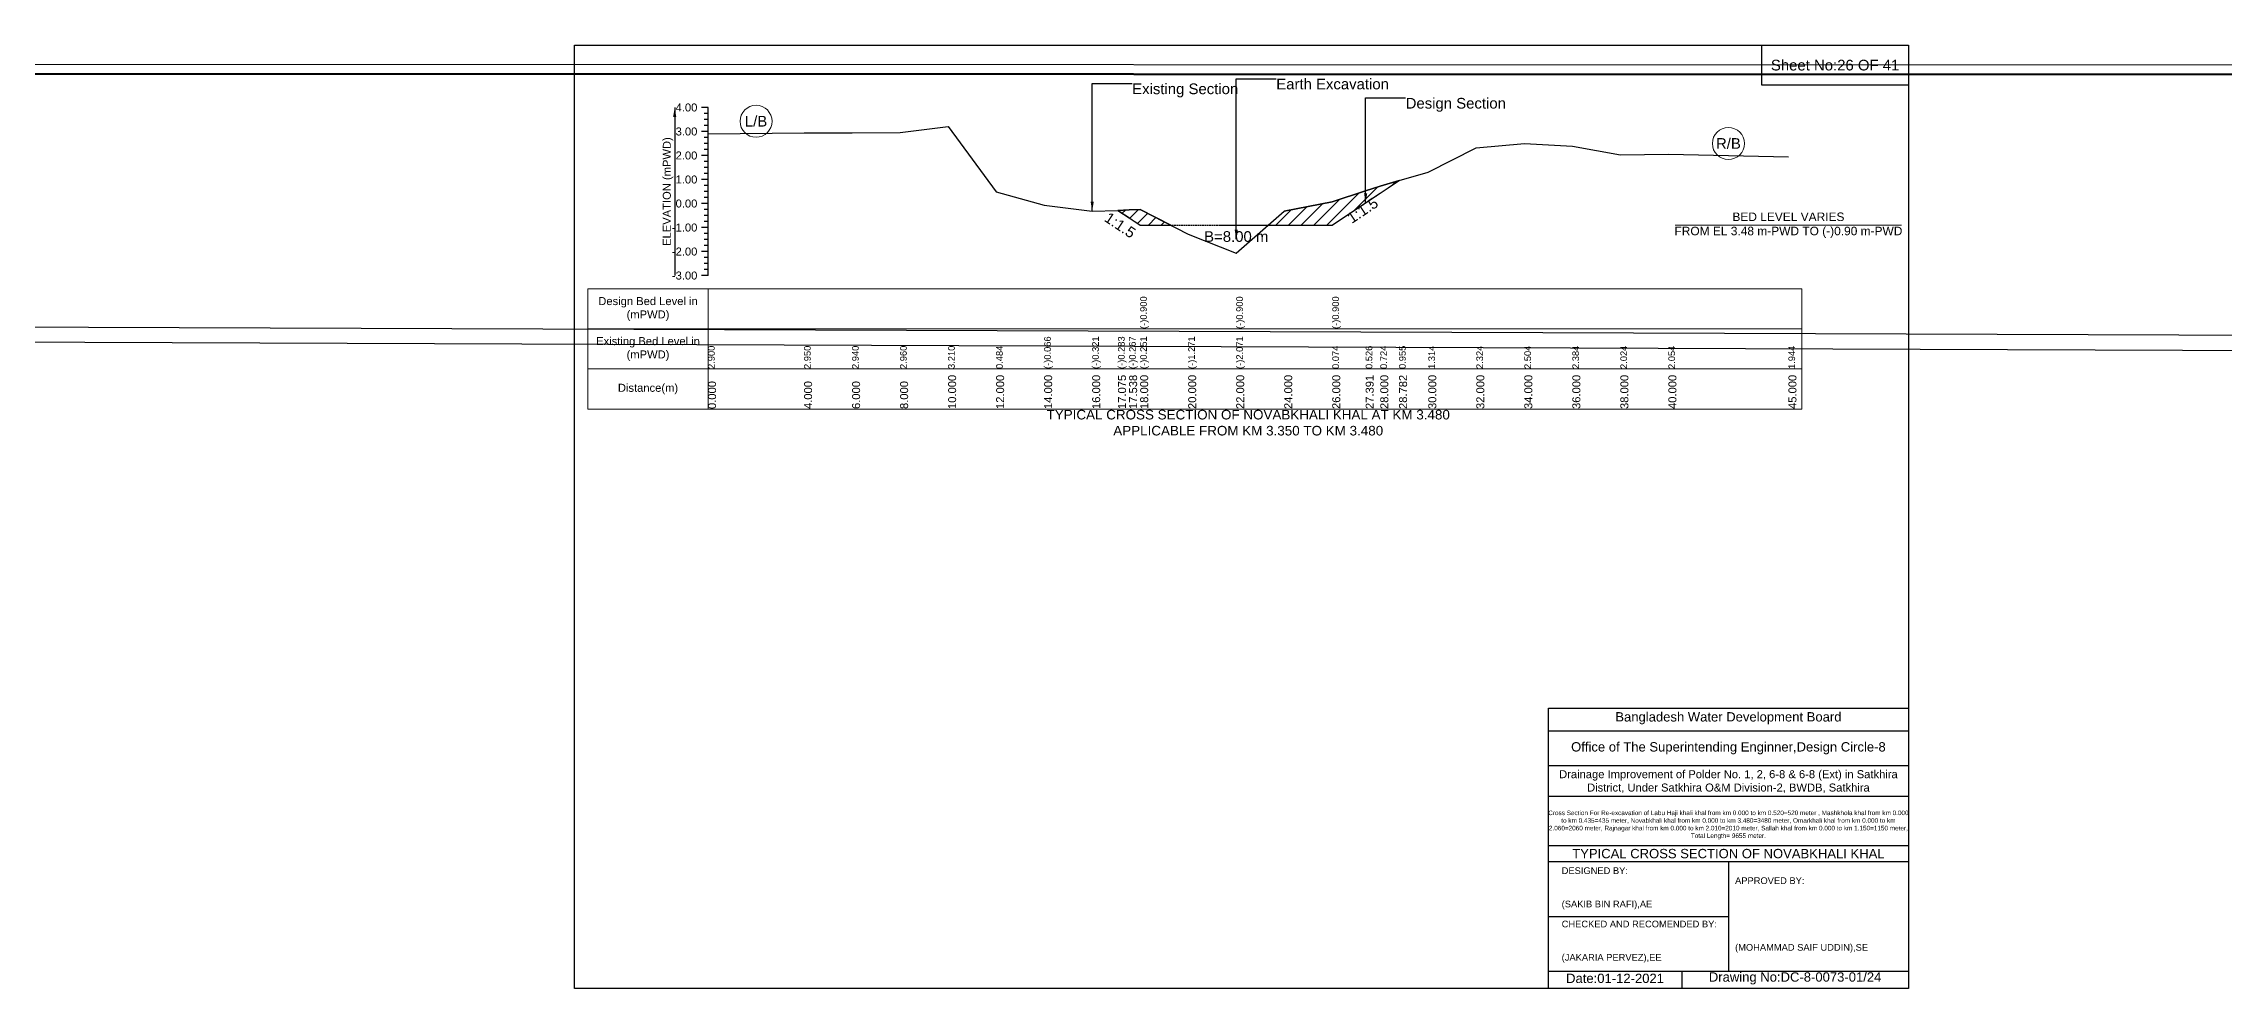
# Model space of a CAD drawing. Header units: inches. Extents: x 0 to 506000, y -4242 to 7.
# Drawn here: x 347611 to 357417, y -4242 to 7 of the extents above; entities that cross this region are included whole.
import ezdxf

# ---------------------------------------------------------------- set-up
doc = ezdxf.new("R2010")
doc.units = ezdxf.units.IN
doc.header["$LTSCALE"] = 7
doc.header["$MEASUREMENT"] = 0
doc.linetypes.add('DASHED', pattern=[0.75, 0.5, -0.25])
for name, color, linetype, lineweight in [('Cross section Data Border', 7, 'Continuous', 9), ('Cross Section Labels', 7, 'Continuous', 9), ('Design_Bed_Level for Xsection', 7, 'DASHED', 25), ('Existing_Bed_Level for Xsection', 7, 'Continuous', 25), ('Long Section Labels', 7, 'Continuous', 9)]:
    doc.layers.add(name, color=color, linetype=linetype, lineweight=lineweight)
doc.styles.get("Standard").update_dxf_attribs({"font": 'arial.ttf'})
doc.dimstyles.get("Standard").update_dxf_attribs({"dimtxt": 0.18, "dimasz": 0.18, "dimexe": 0.18, "dimexo": 0.0625, "dimgap": 0.09, "dimtad": 0, "dimtih": 1, "dimtoh": 1, "dimdec": 4, "dimzin": 0, "dimdsep": 46, "dimtxsty": 'Standard', "dimcen": 0.09, "dimadec": 0, "dimazin": 0, "dimtfac": 1, "dimtdec": 4, "dimtofl": 0, "dimtmove": 0, "dimatfit": 3, "dimfxl": 1, "dimtolj": 1, "dimtzin": 0, "dimarcsym": 0})

msp = doc.modelspace()

# ---------------------------------------------------------------- hatches: boundary and pattern name
at = {"layer": 'Existing_Bed_Level for Xsection'}
h = msp.add_hatch(dxfattribs=at)
h.set_pattern_fill('ANSI31', color=256, scale=324, style=0)
h.paths.add_polyline_path([(353120.5, -809.5), (353192, -809.5), (353408, -809.5), (353558.2, -709.4), (353624, -665.5), (353708.5, -609.2), (353624, -634.1), (353558.2, -655.5), (353408, -704.3), (353192, -747)])
h = msp.add_hatch(dxfattribs=at)
h.set_pattern_fill('ANSI31', color=256, scale=324, style=0)
h.paths.add_polyline_path([(352444.1, -742.9), (352494.1, -776.2), (352544, -809.5), (352681.4, -809.5), (352544, -739.4), (352494.1, -741.2)])

# ---------------------------------------------------------------- linework, layer by layer
for points in [[(350000, 0), (356000, 0), (356000, -4242), (350000, -4242)], [(355340, 0), (356000, 0), (356000, -180), (355340, -180)]]:
    msp.add_lwpolyline(points, close=True)
for points in [[(354380, -4242), (354380, -2982), (356000, -2982)], [(354380, -3084), (356000, -3084)], [(354380, -3240), (356000, -3240)], [(354380, -3378), (356000, -3378)], [(354380, -3600), (356000, -3600)], [(354380, -3672), (356000, -3672)], [(355190, -3672), (355190, -4164)], [(354380, -3918), (355190, -3918)], [(354380, -4164), (356000, -4164)], [(354980, -4164), (354980, -4242)]]:
    msp.add_lwpolyline(points)
at = {"layer": 'Cross section Data Border'}
msp.add_lwpolyline([(350060, -1096.3), (355520, -1096.3), (355520, -1636.3), (350060, -1636.3)], close=True, dxfattribs=at)
for points in [[(350600, -1096.3), (350600, -1636.3)], [(350060, -1276.3), (355520, -1276.3)], [(350060, -1456.3), (355520, -1456.3)]]:
    msp.add_lwpolyline(points, dxfattribs=at)
at = {"layer": 'Cross Section Labels'}
msp.add_lwpolyline([(354951, -809.5), (355969, -809.5)], dxfattribs=at)
for centre in [(350816, -342.4), (355190, -442.4)]:
    msp.add_circle(centre, 72, dxfattribs=at)
at = {"layer": 'Design_Bed_Level for Xsection'}
msp.add_lwpolyline([(352444.1, -742.9), (352494.1, -776.2), (352544, -809.5), (352976, -809.5), (353408, -809.5), (353558.2, -709.4), (353708.5, -609.2)], dxfattribs=at)
at = {"layer": 'Existing_Bed_Level for Xsection'}
for points in [[(350600, -280.3), (350570, -280.3)], [(350600, -1036.3), (350600, -928.3), (350600, -820.3), (350600, -712.3), (350600, -604.3), (350600, -496.3), (350600, -388.3), (350600, -280.3)], [(350600, -388.3), (350570, -388.3)], [(350600, -307.3), (350582, -307.3)], [(350600, -334.3), (350582, -334.3)], [(350600, -361.3), (350582, -361.3)], [(350600, -399.1), (351032, -393.7), (351248, -394.8), (351464, -392.7), (351680, -365.7), (351896, -660.1), (352112, -719.5), (352328, -747), (352444.1, -742.9), (352494.1, -741.2), (352544, -739.4), (352544, -739.4), (352760, -849.6), (352976, -936), (352976, -936), (353192, -747), (353408, -704.3), (353408, -704.3), (353558.2, -655.5), (353624, -634.1), (353708.5, -609.2), (353840, -570.4), (354056, -461.3), (354272, -441.9), (354488, -454.9), (354704, -493.7), (354920, -490.5), (355460, -502.4)], [(350600, -415.3), (350582, -415.3)], [(350600, -442.3), (350582, -442.3)], [(350600, -469.3), (350582, -469.3)], [(350600, -496.3), (350570, -496.3)], [(350600, -523.3), (350582, -523.3)], [(350600, -550.3), (350582, -550.3)], [(350600, -577.3), (350582, -577.3)], [(350600, -604.3), (350570, -604.3)], [(350600, -631.3), (350582, -631.3)], [(350600, -658.3), (350582, -658.3)], [(350600, -685.3), (350582, -685.3)], [(350600, -712.3), (350570, -712.3)], [(350600, -739.3), (350582, -739.3)], [(350600, -766.3), (350582, -766.3)], [(350600, -820.3), (350570, -820.3)], [(350600, -793.3), (350582, -793.3)], [(350600, -847.3), (350582, -847.3)], [(350600, -874.3), (350582, -874.3)], [(350600, -928.3), (350570, -928.3)], [(350600, -901.3), (350582, -901.3)], [(350600, -955.3), (350582, -955.3)], [(350600, -1036.3), (350570, -1036.3)], [(350600, -982.3), (350582, -982.3)], [(350600, -1009.3), (350582, -1009.3)]]:
    msp.add_lwpolyline(points, dxfattribs=at)
for points in [[(353120.5, -809.5), (353192, -809.5), (353408, -809.5), (353408, -809.5), (353558.2, -709.4), (353624, -665.5), (353708.5, -609.2), (353624, -634.1), (353558.2, -655.5), (353408, -704.3), (353408, -704.3), (353192, -747)], [(352444.1, -742.9), (352444.1, -742.9), (352494.1, -776.2), (352544, -809.5), (352544, -809.5), (352681.4, -809.5), (352544, -739.4), (352544, -739.4), (352494.1, -741.2), (352444.1, -742.9)]]:
    msp.add_lwpolyline(points, close=True, dxfattribs=at)

# ---------------------------------------------------------------- texts
at = {"attachment_point": 5}
for s, insert, char_height in [('Sheet No:26 OF 41', (355670, -90), 48), ('Bangladesh Water Development Board', (355190, -3027), 42), ('Office of The Superintending Enginner,Design Circle-8', (355190, -3162), 42)]:
    msp.add_mtext(s, dxfattribs=dict(at, insert=insert, char_height=char_height))
for s, insert, char_height, width, attachment_point in [('Drainage Improvement of Polder No. 1, 2, 6-8 & 6-8 (Ext) in Satkhira District, Under Satkhira O&M Division-2, BWDB, Satkhira', (355190, -3312), 36, 1680, 5), ('Cross Section For Re-excavation of Labu Haji khali khal from km 0.000 to km 0.520=520 meter , Mashkhola khal from km 0.000 to km 0.435=435 meter, Novabkhali khal from km 0.000 to km 3.480=3480 meter, Omarkhali khal from km 0.000 to km 2.060=2060 meter, Rajnagar khal from km 0.000 to km 2.010=2010 meter, Sallah khal from km 0.000 to km 1.150=1150 meter, Total Length= 9655 meter. ', (355190, -3507), 20.5611, 1620, 5), ('TYPICAL CROSS SECTION OF NOVABKHALI KHAL', (355190, -3636), 42, 1680, 5), ('DESIGNED BY:^J^J^J(SAKIB BIN RAFI),AE', (354440, -3792), 30, 840, 4), ('APPROVED BY:^J^J^J^J^J^J(MOHAMMAD SAIF UDDIN),SE', (355220, -3912), 30, 840, 4), ('CHECKED AND RECOMENDED BY:^J^J^J(JAKARIA PERVEZ),EE', (354440, -4032), 30, 840, 4), ('Date:01-12-2021', (354680, -4197), 42, 840, 5), ('Drawing No:DC-8-0073-01/24', (355490, -4197), 42, 1320, 5)]:
    msp.add_mtext(s, dxfattribs=dict(insert=insert, char_height=char_height, width=width, attachment_point=attachment_point))
at = {"layer": 'Cross section Data Border', "char_height": 36, "width": 480, "attachment_point": 5}
for s, insert in [('Design Bed Level in (mPWD)', (350330, -1186.3)), ('Existing Bed Level in (mPWD)', (350330, -1366.3)), ('Distance(m)', (350330, -1546.3))]:
    msp.add_mtext(s, dxfattribs=dict(at, insert=insert))
at = {"layer": 'Cross Section Labels'}
for s, insert, char_height, attachment_point in [('Existing Section', (352508, -172.3), 48, 1), ('Earth Excavation', (353156, -150.7), 48, 1), ('Design Section', (353738.2, -237.1), 48, 1), ('L/B', (350816, -342.4), 48, 5), ('R/B', (355190, -442.4), 48, 5), ('BED LEVEL VARIES ^JFROM EL 3.48 m-PWD TO (-)0.90 m-PWD', (355460, -809.5), 38.4, 5), ('B=8.00 m', (352976, -836.5), 48, 2), ('TYPICAL CROSS SECTION OF NOVABKHALI KHAL AT KM 3.480^JAPPLICABLE FROM KM 3.350 TO KM 3.480', (353030, -1698), 43.2, 5)]:
    msp.add_mtext(s, dxfattribs=dict(at, insert=insert, char_height=char_height, attachment_point=attachment_point))
at = {"layer": 'Cross Section Labels', "char_height": 48, "attachment_point": 2}
for insert, rotation in [((353531.2, -722.9), 33.69007), ((352467.1, -789.7), 326.30993)]:
    msp.add_mtext('1:1.5', dxfattribs=dict(at, insert=insert, rotation=rotation))
at = {"layer": 'Existing_Bed_Level for Xsection', "char_height": 36, "attachment_point": 6}
for s, insert in [('4.00', (350552, -280.3)), ('3.00', (350552, -388.3)), ('2.00', (350552, -496.3)), ('1.00', (350552, -604.3)), ('0.00', (350552, -712.3)), ('-1.00', (350552, -820.3)), ('-2.00', (350552, -928.3)), ('-3.00', (350552, -1036.3))]:
    msp.add_mtext(s, dxfattribs=dict(at, insert=insert))
at = {"layer": 'Existing_Bed_Level for Xsection', "insert": (350420, -658.3), "char_height": 36, "attachment_point": 5, "rotation": 90}
msp.add_mtext('ELEVATION (mPWD)', dxfattribs=at)
at = {"layer": 'Long Section Labels', "attachment_point": 1, "rotation": 90}
for s, insert, char_height in [('(-)0.900', (352544, -1276.3), 30), ('(-)0.900', (352976, -1276.3), 30), ('(-)0.900', (353408, -1276.3), 30), ('2.900', (350600, -1456.3), 30), ('2.950', (351032, -1456.3), 30), ('2.940', (351248, -1456.3), 30), ('2.960', (351464, -1456.3), 30), ('3.210', (351680, -1456.3), 30), ('0.484', (351896, -1456.3), 30), ('(-)0.066', (352112, -1456.3), 30), ('(-)0.321', (352328, -1456.3), 30), ('(-)0.321', (352328, -1456.3), 30), ('(-)0.283', (352444.1, -1456.3), 30), ('(-)0.267', (352494.1, -1456.3), 30), ('(-)0.251', (352544, -1456.3), 30), ('(-)0.251', (352544, -1456.3), 30), ('(-)0.251', (352544, -1456.3), 30), ('(-)1.271', (352760, -1456.3), 30), ('(-)2.071', (352976, -1456.3), 30), ('(-)2.071', (352976, -1456.3), 30), ('(-)2.071', (352976, -1456.3), 30), ('0.074', (353408, -1456.3), 30), ('0.074', (353408, -1456.3), 30), ('0.074', (353408, -1456.3), 30), ('0.526', (353558.2, -1456.3), 30), ('0.724', (353624, -1456.3), 30), ('0.955', (353708.5, -1456.3), 30), ('1.314', (353840, -1456.3), 30), ('2.324', (354056, -1456.3), 30), ('2.504', (354272, -1456.3), 30), ('2.384', (354488, -1456.3), 30), ('2.024', (354704, -1456.3), 30), ('2.054', (354920, -1456.3), 30), ('1.944', (355460, -1456.3), 30), ('0.000', (350600, -1636.3), 36), ('4.000', (351032, -1636.3), 36), ('6.000', (351248, -1636.3), 36), ('8.000', (351464, -1636.3), 36), ('10.000', (351680, -1636.3), 36), ('12.000', (351896, -1636.3), 36), ('14.000', (352112, -1636.3), 36), ('16.000', (352328, -1636.3), 36), ('17.075', (352444.1, -1636.3), 36), ('17.538', (352494.1, -1636.3), 36), ('18.000', (352544, -1636.3), 36), ('18.000', (352544, -1636.3), 36), ('18.000', (352544, -1636.3), 36), ('20.000', (352760, -1636.3), 36), ('22.000', (352976, -1636.3), 36), ('22.000', (352976, -1636.3), 36), ('22.000', (352976, -1636.3), 36), ('24.000', (353192, -1636.3), 36), ('26.000', (353408, -1636.3), 36), ('26.000', (353408, -1636.3), 36), ('26.000', (353408, -1636.3), 36), ('27.391', (353558.2, -1636.3), 36), ('28.000', (353624, -1636.3), 36), ('28.782', (353708.5, -1636.3), 36), ('30.000', (353840, -1636.3), 36), ('32.000', (354056, -1636.3), 36), ('34.000', (354272, -1636.3), 36), ('36.000', (354488, -1636.3), 36), ('38.000', (354704, -1636.3), 36), ('40.000', (354920, -1636.3), 36), ('45.000', (355460, -1636.3), 36)]:
    msp.add_mtext(s, dxfattribs=dict(at, insert=insert, char_height=char_height))

# ---------------------------------------------------------------- leaders
at = {"layer": 'Cross Section Labels', "annotation_type": 0, "has_hookline": 1, "hookline_direction": 0}
for points, text_width in [([(0, 0), (403262, -145.5), (403441.9, -145.5)], 497), ([(0, 0), (413300, -154.4), (413479.9, -154.4)], 497), ([(0, 0), (452717.5, -111.2), (452897.4, -111.2)], 497), ([(0, 0), (412980, -1586.3), (413159.9, -1586.3)], 497), ([(0, 0), (443222, -1616.7), (443401.9, -1616.7)], 497), ([(352328, -747), (352328, -172.3), (352507.9, -172.3)], 467.2), ([(352976, -872.8), (352976, -150.7), (353155.9, -150.7)], 497), ([(353558.2, -709.4), (353558.2, -237.1), (353738.1, -237.1)], 441.2)]:
    msp.add_leader(points, dimstyle='Standard', override={"dimasz": 43.2}, dxfattribs=dict(at, text_width=text_width))
at = {"layer": 'Existing_Bed_Level for Xsection'}
msp.add_leader([(350450, -280.3), (350450, -1036.3)], dimstyle='Standard', override={"dimasz": 43.2}, dxfattribs=at)

doc.saveas('drawing.dxf')
